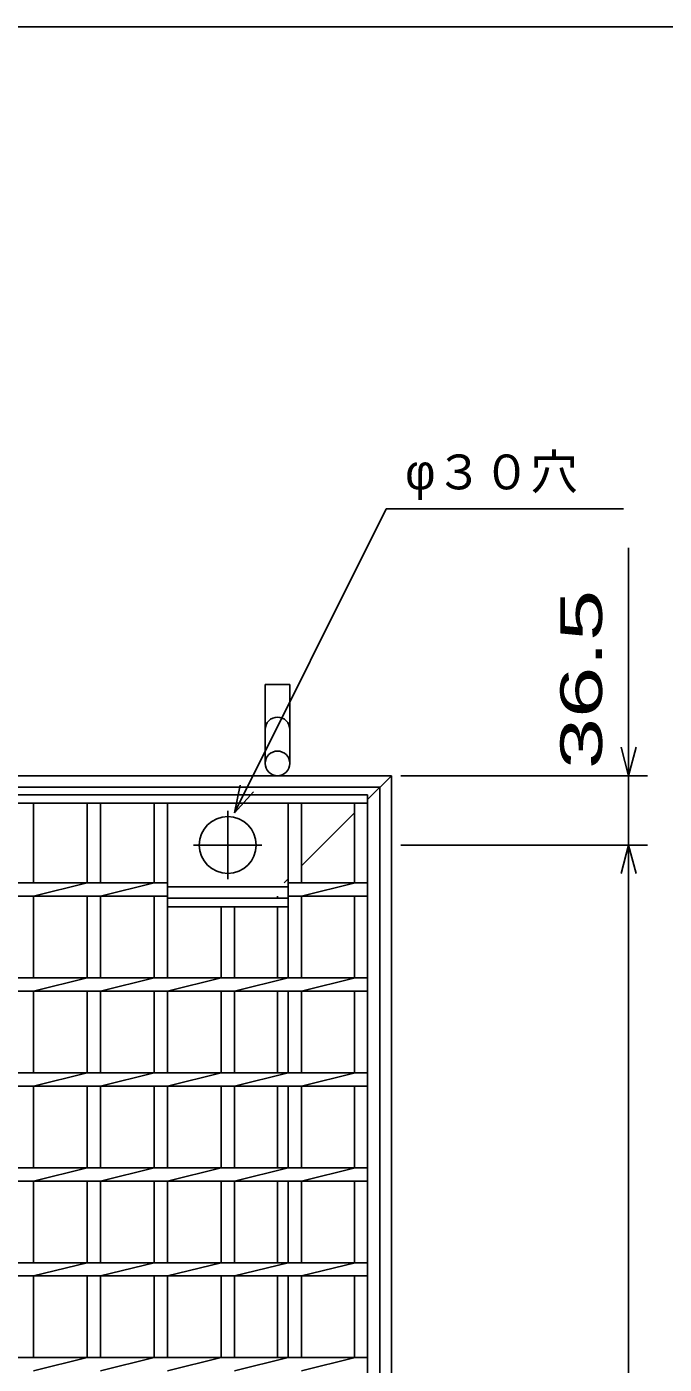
# Model space of a CAD drawing. Units: millimetres, scale not verified. Extents: x -1820 to 1731, y -1282 to 1054.
# Drawn here: x -533 to -197, y 349 to 1054 of the extents above; entities that cross this region are included whole.
import ezdxf
from ezdxf.enums import TextEntityAlignment as Align

# ---------------------------------------------------------------- set-up
doc = ezdxf.new("R2010")
doc.units = ezdxf.units.MM
doc.header["$LTSCALE"] = 10
doc.linetypes.add('CHAIN', pattern=[18.5, 12, -1.5, 3.5, -1.5])
doc.linetypes.add('DASHED', pattern=[7.5, 6, -1.5])
for name, color, linetype, lineweight in [('0_2', 150, 'Continuous', 25), ('16', 3, 'Continuous', 25), ('19', 6, 'Continuous', 25), ('22', 4, 'Continuous', 25)]:
    doc.layers.add(name, color=color, linetype=linetype, lineweight=lineweight)
doc.styles.add('ベクトル', font='')
doc.styles.get('ベクトル').set_extended_font_data('ベクトル')

msp = doc.modelspace()

# ---------------------------------------------------------------- linework, layer by layer
at = {"layer": '0_2'}
msp.add_line((-1729, 1053.5), (1731, 1053.5), dxfattribs=at)
at = {"layer": '16'}
for p, q in [((-1348, 649), (-353, 649)), ((-353, 649), (-353, 644.5)), ((-353, 644.5), (-1348, 644.5)), ((-536.1, 644.5), (-529.1, 644.5)), ((-529.1, 602.5), (-529.1, 644.5)), ((-500.8, 602.5), (-500.8, 644.5)), ((-500.8, 644.5), (-493.8, 644.5)), ((-493.8, 602.5), (-493.8, 644.5)), ((-465.5, 602.5), (-465.5, 644.5)), ((-465.5, 644.5), (-458.5, 644.5)), ((-458.5, 602.5), (-458.5, 644.5)), ((-430.2, 644.5), (-423.2, 644.5)), ((-394.9, 602.5), (-394.9, 644.5)), ((-394.9, 644.5), (-387.9, 644.5)), ((-387.9, 602.5), (-387.9, 644.5)), ((-360, 602.5), (-360, 644.5)), ((-360, 644.5), (-353, 644.5)), ((-353, -346.5), (-353, 644.5)), ((-1242.1, 602.5), (-458.5, 602.5)), ((-529.1, 595.5), (-500.8, 602.5)), ((-493.8, 595.5), (-465.5, 602.5)), ((-458.5, 602.5), (-458.5, 595.5)), ((-458.5, 600.5), (-394.9, 600.5)), ((-394.9, 602.5), (-353, 602.5)), ((-394.9, 602.5), (-394.9, 595.5)), ((-387.9, 595.5), (-359.6, 602.5)), ((-353, 595.5), (-353, 602.5)), ((-1242.1, 595.5), (-458.5, 595.5)), ((-529.1, 552.5), (-529.1, 595.5)), ((-500.8, 552.5), (-500.8, 595.5)), ((-493.8, 552.5), (-493.8, 595.5)), ((-465.5, 552.5), (-465.5, 595.5)), ((-458.5, 552.5), (-458.5, 595.5)), ((-458.5, 594.5), (-394.9, 594.5)), ((-458.5, 590), (-458.5, 594.5)), ((-394.9, 595.5), (-353, 595.5)), ((-394.9, 552.5), (-394.9, 595.5)), ((-394.9, 590), (-394.9, 594.5)), ((-387.9, 552.5), (-387.9, 595.5)), ((-360, 552.5), (-360, 595.5)), ((-458.5, 590), (-394.9, 590)), ((-430.2, 552.5), (-430.2, 590)), ((-423.2, 552.5), (-423.2, 590)), ((-1348, 552.5), (-353, 552.5)), ((-529.1, 545.5), (-500.8, 552.5)), ((-493.8, 545.5), (-465.5, 552.5)), ((-458.5, 545.5), (-430.2, 552.5)), ((-423.2, 545.5), (-394.9, 552.5)), ((-387.9, 545.5), (-359.6, 552.5)), ((-353, 545.5), (-353, 552.5)), ((-1348, 545.5), (-353, 545.5)), ((-529.1, 502.5), (-529.1, 545.5)), ((-500.8, 502.5), (-500.8, 545.5)), ((-493.8, 502.5), (-493.8, 545.5)), ((-465.5, 502.5), (-465.5, 545.5)), ((-458.5, 502.5), (-458.5, 545.5)), ((-430.2, 502.5), (-430.2, 545.5)), ((-423.2, 502.5), (-423.2, 545.5)), ((-394.9, 502.5), (-394.9, 545.5)), ((-387.9, 502.5), (-387.9, 545.5)), ((-360, 502.5), (-360, 545.5)), ((-1348, 502.5), (-353, 502.5)), ((-529.1, 495.5), (-500.8, 502.5)), ((-493.8, 495.5), (-465.5, 502.5)), ((-458.5, 495.5), (-430.2, 502.5)), ((-423.2, 495.5), (-394.9, 502.5)), ((-387.9, 495.5), (-359.6, 502.5)), ((-353, 495.5), (-353, 502.5)), ((-1348, 495.5), (-353, 495.5)), ((-529.1, 452.5), (-529.1, 495.5)), ((-500.8, 452.5), (-500.8, 495.5)), ((-493.8, 452.5), (-493.8, 495.5)), ((-465.5, 452.5), (-465.5, 495.5)), ((-458.5, 452.5), (-458.5, 495.5)), ((-430.2, 452.5), (-430.2, 495.5)), ((-423.2, 452.5), (-423.2, 495.5)), ((-394.9, 452.5), (-394.9, 495.5)), ((-387.9, 452.5), (-387.9, 495.5)), ((-360, 452.5), (-360, 495.5)), ((-1348, 452.5), (-353, 452.5)), ((-529.1, 445.5), (-500.8, 452.5)), ((-493.8, 445.5), (-465.5, 452.5)), ((-458.5, 445.5), (-430.2, 452.5)), ((-423.2, 445.5), (-394.9, 452.5)), ((-387.9, 445.5), (-359.6, 452.5)), ((-353, 445.5), (-353, 452.5)), ((-1348, 445.5), (-353, 445.5)), ((-529.1, 402.5), (-529.1, 445.5)), ((-500.8, 402.5), (-500.8, 445.5)), ((-493.8, 402.5), (-493.8, 445.5)), ((-465.5, 402.5), (-465.5, 445.5)), ((-458.5, 402.5), (-458.5, 445.5)), ((-430.2, 402.5), (-430.2, 445.5)), ((-423.2, 402.5), (-423.2, 445.5)), ((-394.9, 402.5), (-394.9, 445.5)), ((-387.9, 402.5), (-387.9, 445.5)), ((-360, 402.5), (-360, 445.5)), ((-1348, 402.5), (-353, 402.5)), ((-529.1, 395.5), (-500.8, 402.5)), ((-493.8, 395.5), (-465.5, 402.5)), ((-458.5, 395.5), (-430.2, 402.5)), ((-423.2, 395.5), (-394.9, 402.5)), ((-387.9, 395.5), (-359.6, 402.5)), ((-353, 395.5), (-353, 402.5)), ((-1348, 395.5), (-353, 395.5)), ((-529.1, 352.5), (-529.1, 395.5)), ((-500.8, 352.5), (-500.8, 395.5)), ((-493.8, 352.5), (-493.8, 395.5)), ((-465.5, 352.5), (-465.5, 395.5)), ((-458.5, 352.5), (-458.5, 395.5)), ((-430.2, 352.5), (-430.2, 395.5)), ((-423.2, 352.5), (-423.2, 395.5)), ((-394.9, 352.5), (-394.9, 395.5)), ((-387.9, 352.5), (-387.9, 395.5)), ((-360, 352.5), (-360, 395.5)), ((-1348, 352.5), (-353, 352.5)), ((-529.1, 345.5), (-500.8, 352.5)), ((-493.8, 345.5), (-465.5, 352.5)), ((-458.5, 345.5), (-430.2, 352.5)), ((-423.2, 345.5), (-394.9, 352.5)), ((-387.9, 345.5), (-359.6, 352.5)), ((-353, 345.5), (-353, 352.5))]:
    msp.add_line(p, q, dxfattribs=at)
at = {"layer": '16', "linetype": 'CHAIN'}
for p, q in [((-426.7, 604.5), (-426.7, 640.5)), ((-444.7, 622.5), (-408.7, 622.5))]:
    msp.add_line(p, q, dxfattribs=at)
at = {"layer": '16'}
for start, end in [(90, 270), (270, 90)]:
    msp.add_arc((-426.7, 622.5), 15, start, end, dxfattribs=at)
at = {"layer": '19'}
for p, q in [((-407, 665.5), (-407, 707.12)), ((-407, 707.12), (-394, 707.12)), ((-394, 707.12), (-394, 665.5)), ((-1360.5, 659), (-340.5, 659)), ((-340.5, -361), (-340.5, 659)), ((-1354.5, 653), (-346.5, 653)), ((-346.5, -355), (-346.5, 653)), ((-400.5, 552.5), (-400.5, 590)), ((-400.5, 502.5), (-400.5, 545.5)), ((-400.5, 452.5), (-400.5, 495.5)), ((-400.5, 402.5), (-400.5, 445.5)), ((-400.5, 352.5), (-400.5, 395.5))]:
    msp.add_line(p, q, dxfattribs=at)
at = {"layer": '19', "linetype": 'DASHED'}
for p, q in [((-353, 646.5), (-340.5, 659)), ((-387.9, 611.6), (-360, 639.5)), ((-397, 602.5), (-394.9, 604.6)), ((-400.5, 594.5), (-400.5, 595.5))]:
    msp.add_line(p, q, dxfattribs=at)
at = {"layer": '19'}
msp.add_circle((-400.5, 665.5), 6.5, dxfattribs=at)
msp.add_arc((-400.5, 683.34), 6.5, 0, 180, dxfattribs=at)
at = {"layer": '22'}
for p, q in [((-423.2, 639.5), (-343.2, 799.5)), ((-343.2, 799.5), (-218.2, 799.5)), ((-215.5, 659), (-215.5, 779)), ((-215.5, 659), (-219.5, 674)), ((-215.5, 659), (-211.5, 674)), ((-335.5, 659), (-205.5, 659)), ((-215.5, 622.5), (-215.5, 659)), ((-423.2, 639.5), (-420.2, 654.1)), ((-423.2, 639.5), (-413.2, 650.5)), ((-335.5, 622.5), (-205.5, 622.5)), ((-219.5, 607.5), (-215.5, 622.5)), ((-211.5, 607.5), (-215.5, 622.5)), ((-215.5, -324.5), (-215.5, 622.5))]:
    msp.add_line(p, q, dxfattribs=at)

# ---------------------------------------------------------------- texts
at = {"layer": '22', "color": 2, "style": 'ベクトル'}
msp.add_text('φ３０穴', height=18.33, dxfattribs=at).set_placement((-333.2, 819), align=Align.MIDDLE_LEFT)
at = {"layer": '22', "color": 2, "style": 'ベクトル', "width": 1.65}
msp.add_text(' 36.5 ', height=21.99, rotation=90, dxfattribs=at).set_placement((-240.5, 649), align=Align.MIDDLE_LEFT)

doc.saveas('drawing.dxf')
